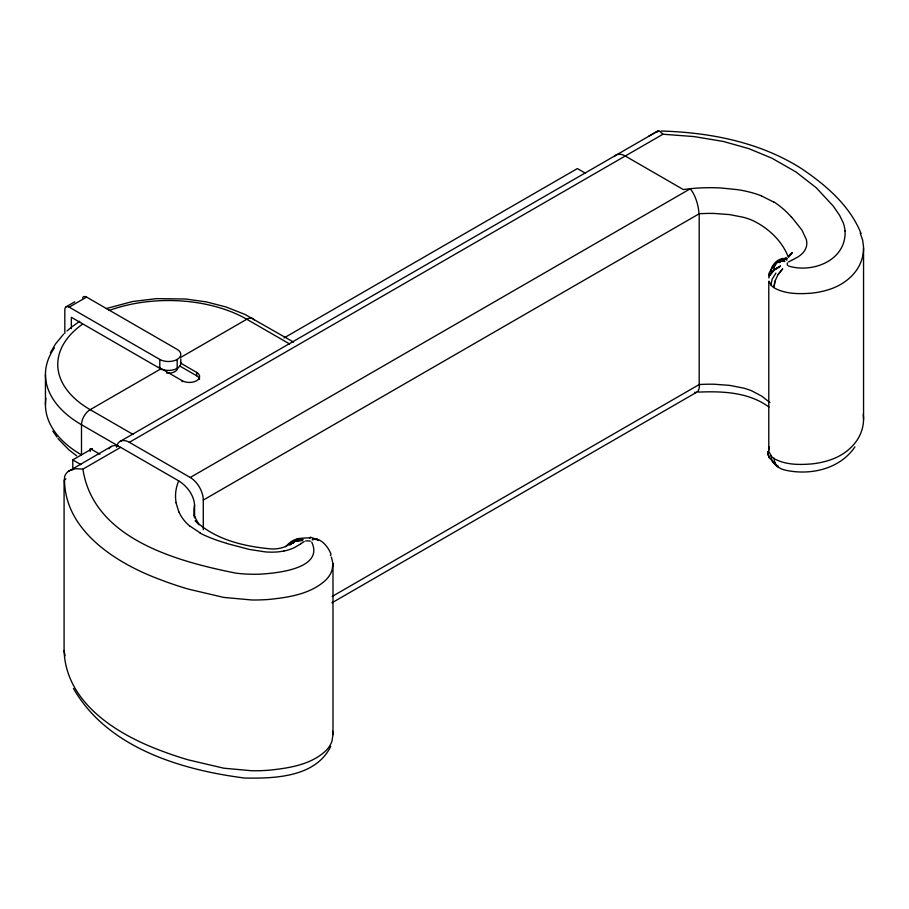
<?xml version="1.0" encoding="UTF-8"?>
<svg xmlns="http://www.w3.org/2000/svg" width="909" height="909" viewBox="0 0 909 909"><rect width="100%" height="100%" fill="white"/><g stroke="black" fill="none" stroke-linecap="round" stroke-linejoin="round"><path stroke-width="1.36" d="M180.789 363.327L180.789 358.873M331.444 557.206L332.989 563.796L331.978 570.398A56.358 32.531 0 0 1 326.161 579.681C311.151 593.975 289.312 597.281 269.496 599.383A109.955 63.482 0 0 1 251.907 599.985L223.75 597.418L188.652 589.18A261.031 150.712 0 0 1 160.973 579.885C116.716 563.66 62.687 530.186 64.562 476.714C65.323 474.168 67.141 471.998 69.425 470.657M332.989 563.796L332.989 734.586L331.978 741.176A56.358 32.531 0 0 1 326.161 750.459C311.151 764.764 289.312 768.06 269.496 770.162A109.955 63.482 0 0 1 251.907 770.764L223.75 768.196L188.652 759.958A261.031 150.712 0 0 1 160.973 750.675C117.045 734.404 65.993 702.987 64.084 650.764L64.084 479.986L65.903 478.941M774.934 281.29L773.968 287.312L774.923 281.301L777.968 274.654L782.604 268.962L777.968 274.654M768.832 278.04L769.298 275.995M860.198 232.965L862.664 240.26L863.527 246.862A109.955 63.482 0 0 1 862.493 257.02C858.573 273.416 843.995 285.085 828.36 289.732A56.358 32.531 0 0 1 812.282 293.096C799.556 294.13 785.637 294.266 774.161 287.88A19.464 11.238 0 0 1 771.752 285.915L770.98 285.028L772.15 279.177L775.9 273.086M770.821 271.598C771.15 265.144 778.627 257.031 785.342 258.883L786.83 260.235M769.071 276.029C765.821 272.711 784.797 254.1 774.354 265.746L773.843 268.28L775.695 263.655M769.298 446.785L768.832 448.819A26.725 15.43 0 0 0 769.048 451.921L771.752 456.693A19.464 11.238 0 0 0 774.161 458.659C785.637 465.056 799.556 464.908 812.282 463.874A56.358 32.531 0 0 0 828.36 460.522C843.995 455.875 858.573 444.206 862.493 427.809A109.955 63.482 0 0 0 863.527 417.651L863.243 414.311M330.774 746.369C315.559 777.297 275.075 778.547 244.782 778.059C180.936 769.878 107.455 747.857 73.47 688.454M50.415 352.692L55.426 344.068L63.607 334.126M656.718 132.26L659.014 130.726L662.968 134.225L694.067 136.577L723.394 141.463L748.846 148.644L771.877 158.177L795.954 171.949L816.237 187.743L833.212 206.048L839.507 215.183L843.143 222.546A85.855 49.563 0 0 1 845.018 230.966M769.718 275.007L770.253 274.041M781.479 260.019L782.66 258.326L778.331 262.417M285.699 546.707C289.38 542.4 295.061 538.105 301.027 538.696L298.97 538.401M296.402 540.026L297.504 539.06L295.277 541.025M770.139 275.336L774.195 269.973L780.479 266.155L773.423 270.064L769.003 275.461M779.638 262.178L780.956 260.474L784.706 259.872L779.717 260.758L784.035 260.031M779.183 262.587L781.331 259.94L786.535 258.781L782.444 259.406M779.218 262.542L781.331 259.94M292.38 542.605L290.982 544.332C294.618 540.491 288.437 545.116 286.971 545.73C282.608 548.127 277.575 548.934 272.643 549.036C245.282 546.741 215.365 540.037 195.196 520.618L198.946 524.754L194.026 515.187M292.641 543.366L294.221 541.469L292.743 543.241L293.937 541.662L297.97 540.775L293.005 541.878L289.766 545.15M772.423 266.473L776.127 262.644L781.785 261.224L784.853 261.485M788.433 256.986L792.33 252.611L788.592 256.804L791.284 253.838L789.887 255.156M854.914 446.864C840.109 468.885 810.919 475.6 786.115 470.317C778.945 468.964 771.275 463.76 770.98 455.818M66.925 331.001L70.527 327.967M71.822 326.91L79.719 321.275M310.526 537.321C309.015 538.673 300.822 537.026 296.766 539.707M300.674 543.866L302.822 542.412A6.624 3.818 0 0 1 303.163 542.207L303.265 542.15A4.852 2.795 0 0 0 303.64 541.9A5.42 3.136 0 0 1 304.208 541.537L304.242 541.525M300.584 543.934L295.425 547.059A33.803 19.521 0 0 1 283.858 551.07M788.376 262.008L788.398 261.997A5.42 3.136 0 0 1 788.967 261.69A4.852 2.795 0 0 0 789.455 261.451L789.546 261.394A6.624 3.818 0 0 1 789.91 261.19L791.466 260.428M774.104 270.007L780.479 266.155M312.457 539.094L313.173 538.662C321.854 538.548 328.183 547.048 331.081 554.285M68.414 471.339L111.409 446.421M66.096 306.822L74.799 301.799M64.823 333.467L64.823 309.639A6.147 3.556 60 0 1 69.175 307.128L86.582 297.084L177.187 349.397A12.306 7.102 0 0 1 177.187 359.441L177.187 368.361M180.948 363.305L196.639 372.372A10.215 5.897 0 0 1 196.639 380.712A10.215 5.897 0 0 1 182.186 380.712L161.257 368.634L90.184 409.664A12.306 7.102 -60 0 0 81.492 424.73L81.492 454.875A123.033 71.038 0 0 1 45.961 398.165M180.618 357.464L246.782 319.252A12.306 7.102 -60 0 1 254.52 320.229M72.788 469.703L72.788 459.897L92.434 448.557M283.96 337.978L577.385 168.563L585.51 173.255M120.113 441.399L658.343 130.748M69.584 470.578L75.754 468.669L82.912 469.124L120.636 447.342L178.743 480.884C187.049 486.122 193.935 495.064 194.583 505.097L194.583 517.8M116.5 447.239A18.453 10.658 60 0 1 129.339 442.319L662.968 134.225M129.339 442.319L190.242 477.475L690.465 188.674A112.864 65.164 0 0 1 721.235 188.015L737.119 189.617A77.481 44.734 0 0 1 761.594 195.901M203.286 529.72L203.286 500.075L699.191 213.774A96.774 55.869 0 0 1 714.417 213.456L729.666 214.604L743.755 217.353A52.29 30.19 0 0 1 751.925 220.16C767.685 227.398 782.07 240.669 788.262 257.031M332.171 596.452L699.191 384.552A96.774 55.869 0 0 1 714.417 384.246L729.666 385.382L743.755 388.143A52.29 30.19 0 0 1 751.925 390.938L761.674 396.097L769.923 402.539M331.876 602.86L696.68 392.245M648.64 136.259L657.389 131.294M786.285 257.463L782.638 259.565L786.967 258.69L782.558 259.588L786.944 258.701M791.58 260.372L797.966 256.917A33.803 19.521 0 0 0 804.897 250.248L806.09 247.543A30.202 17.441 0 0 0 806.567 245.771L806.692 244.907A43.848 25.316 0 0 0 806.294 239.442L801.943 230.102L791.648 217.149M779.047 261.519L776.468 262.531L779.899 261.201M106.194 308.594L132.384 301.561L156.507 298.629L185.663 299.004L206.468 301.924L226.011 306.969L244.896 314.4L293.596 342.125M312.23 539.912L314.446 539.253L318.48 539.935L310.639 537.287M283.847 551.047L279.188 551.752A30.202 17.441 0 0 1 276.12 552.024L274.609 552.104A43.848 25.316 0 0 1 265.144 551.877L248.975 549.354L226.534 543.412M305.629 541.003L305.935 540.957A7.295 4.204 0 0 1 307.299 540.866L307.481 540.866A7.999 4.625 0 0 1 308.06 540.878L308.89 540.923A4.261 2.454 0 0 1 309.571 541.003L309.844 541.06A3.966 2.295 0 0 1 310.264 541.15L310.333 541.173M780.524 261.088L782.16 260.974M690.465 188.674L683.341 189.561L625.233 156.007A18.453 10.658 60 0 0 614.314 156.53M298.993 540.06L296.539 540.162L291.073 542.332L294.062 541.185L293.414 541.412L300.72 540.878M698.566 392.109C722.564 391.063 748.982 392.188 769.003 407.073M784.581 258.804L786.864 258.724L784.41 258.735M297.527 538.73L301.004 538.696M661.173 131.032C710.077 132.419 760.14 142.111 801.852 168.847C826.02 185.186 849.972 205.764 861.028 233.443M301.493 540.594L302.152 540.81M777.922 466.737L775.9 465.169L778.581 466.419M761.526 195.958L773.695 202.048M315.764 538.742L318.502 539.923M788.342 265.951C810.567 273.041 842.348 262.292 844.95 236.135A90.48 52.245 0 0 0 845.086 232.443L845.006 230.966M200.378 533.049L189.833 526.027M302.89 539.73L301.072 538.707L302.879 539.73M289.664 344.011L246.782 319.252A110.728 63.937 0 0 0 109.08 310.503M179.641 365.941L196.639 375.758A10.215 5.897 0 0 1 199.582 379.314M69.175 307.128L159.791 359.441A12.306 7.102 0 0 0 177.187 359.441M180.527 361.873A12.306 7.102 0 0 1 174.346 369.577A12.306 7.102 0 0 1 159.791 368.361L71.345 317.298L71.345 328.638M133.066 434.422L90.184 409.664A110.728 63.937 0 0 1 82.094 324.468M118.238 445.955L81.492 424.73A123.033 71.038 0 0 1 54.392 347.92M99.933 454.239L90.184 448.614L90.184 451.443M72.788 459.897L80.901 464.59M76.697 455.863L68.8 449.762L57.994 438.661M311.73 542.059C324.354 568.977 276.052 573.295 259.417 574.181A90.48 52.245 0 0 1 253.02 574.261L250.464 574.227A85.855 49.563 0 0 1 235.874 573.147C177.028 561.308 93.513 539.071 82.912 469.124M772.252 461.181L775.979 465.283M770.98 285.028L769.048 281.142M52.881 431.15L56.96 437.138M330.308 555.069L330.728 555.774M787.569 265.246L787.489 265.087A4.261 2.454 0 0 1 787.33 264.689L787.251 264.224A7.999 4.625 0 0 1 787.239 263.883L787.239 263.78A7.295 4.204 0 0 1 787.387 263.008M178.846 511.926L176.028 502.768M65.05 655.764L64.084 650.764M767.628 452.114L769.014 457.466L777.547 466.237L774.388 462.522L774.934 463.17L773.968 458.113M332.546 731.268L332.989 734.586M194.515 517.448L194.049 513.892A96.774 55.869 0 0 1 194.583 505.097M863.55 248.555L863.55 419.333M768.787 281.904L768.787 449.864M699.191 213.774L699.191 384.552M196.639 372.372L196.639 375.758M182.186 380.712L182.186 381.769M161.257 368.634L161.257 369.69M159.791 359.441L159.791 368.361M45.45 374.508L45.45 404.641M177.653 367.486A9.181 5.306 0 0 1 166.62 373.031M82.537 297.913A6.147 3.556 60 0 1 86.582 297.084M160.643 368.236A10.215 5.897 0 0 1 159.109 366.804M176.119 502.757A111.591 64.425 0 0 1 178.709 480.884M109.046 448.796A18.453 10.658 60 0 1 120.636 447.342M226.625 543.309A126.283 72.913 0 0 1 200.15 533.208M189.72 526.061A77.481 44.734 0 0 1 178.937 511.915M699.441 384.859A18.987 6.92 72.4 0 1 694.567 392.302M690.465 189.14A18.987 6.749 74.4 0 1 698.919 213.501M773.968 201.912A126.283 72.913 0 0 1 791.455 217.206M190.242 477.475A18.453 10.658 60 0 1 203.286 500.075M310.378 537.753L309.514 538.037L310.299 537.787M769.014 457.466L767.594 451.955L769.014 457.466"/></g></svg>
